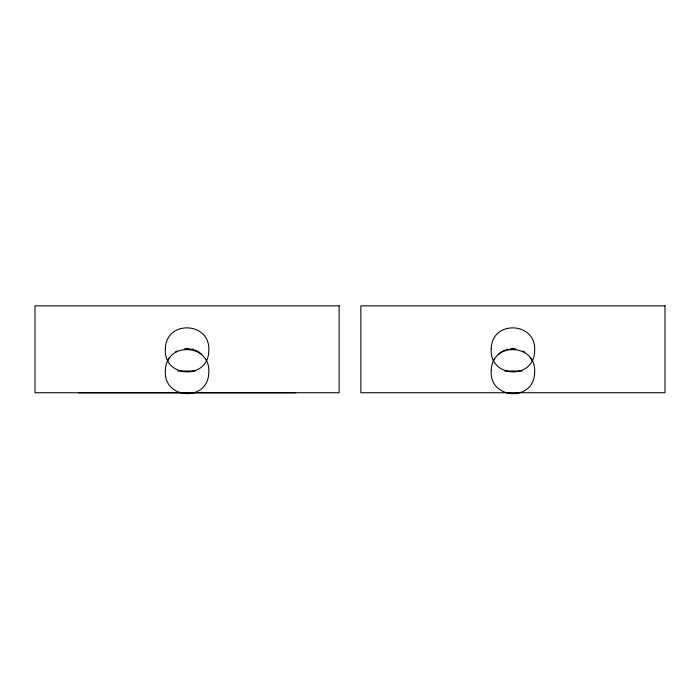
<?xml version="1.0" encoding="UTF-8"?>
<svg xmlns="http://www.w3.org/2000/svg" width="700" height="700" viewBox="0 0 700 700"><rect width="100%" height="100%" fill="white"/><g stroke="black" fill="none" stroke-linecap="round" stroke-linejoin="round"><path stroke-width="1.05" d="M167.773 360.631L169.768 357.402M494.008 359.975L494.751 358.654M498.129 354.524L500.439 352.572M175.184 352.118L177.091 350.963M501.043 352.118L504.936 350.026M184.258 349.239L193.944 349.239M506.249 349.291L508.183 349.291M510.125 349.291L515.935 349.291M177.8 371.009L195.248 371.009M504.752 371.009L522.2 371.009M78.453 392.787L295.689 392.787M195.064 350.026L198.957 352.118M522.909 350.963L524.816 352.118M199.561 352.572L201.871 354.524M530.233 357.402L532.227 360.631M205.249 358.654L205.992 359.975M193.051 392.665A20.991 20.965 0 0 1 181.09 392.665M185.115 348.53A20.991 20.965 0 0 1 189.018 348.53M518.91 392.665A20.991 20.965 0 0 1 506.949 392.665M510.983 348.53A20.991 20.965 0 0 1 514.885 348.53M165.375 348.766C163.048 377.947 208.241 380.38 208.766 350.98C211.085 321.799 165.891 319.375 165.375 348.766M165.375 370.493C163.048 399.674 208.241 402.098 208.766 372.706C211.085 343.525 165.891 341.092 165.375 370.493M491.234 348.766C488.915 377.947 534.109 380.38 534.625 350.98C536.952 321.799 491.759 319.375 491.234 348.766M491.234 370.493C488.915 399.674 534.109 402.098 534.625 372.706C536.952 343.525 491.759 341.092 491.234 370.493M339.141 305.839L35 305.839L35 392.735L339.141 392.735L339.141 305.839M665 305.839L360.859 305.839L360.859 392.735L665 392.735L665 305.839"/></g></svg>
